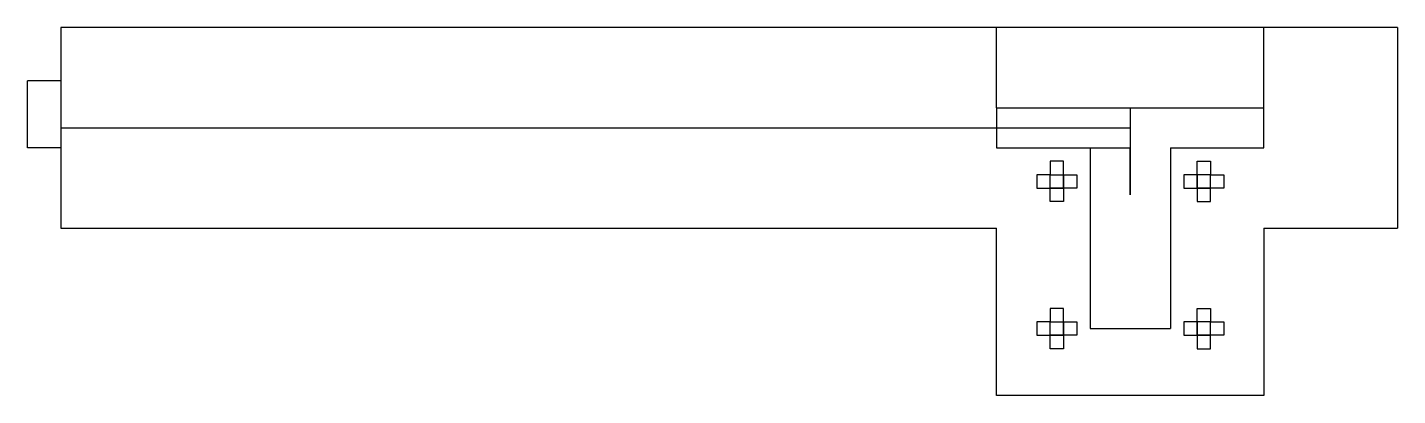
# Model space of a CAD drawing. Header units: millimetres. Extents: x -130 to 75, y -40 to 15.
import ezdxf

# ---------------------------------------------------------------- set-up
doc = ezdxf.new("R2010")
doc.units = ezdxf.units.MM
doc.layers.get('0').update_dxf_attribs({"linetype": 'CONTINUOUS'})

msp = doc.modelspace()

# ---------------------------------------------------------------- linework, layer by layer
for p, q in [((75, 15), (-125, 15)), ((-125, 15), (-125, 7)), ((15, 3), (15, 15)), ((55, 3), (55, 15)), ((75, 15), (75, -15)), ((-125, 7), (-130, 7)), ((-130, -3), (-130, 7)), ((-125, 7), (-125, -3)), ((15, 3), (55, 3)), ((15, 3), (15, -3)), ((35, 3), (35, -3)), ((55, -3), (55, 3)), ((-125, 0), (35, 0)), ((-125, -3), (-130, -3)), ((-125, -3), (-125, -15)), ((15, -3), (29, -3)), ((29, -3), (29, -30)), ((29, -3), (35, -3)), ((35, -3), (35, -3)), ((35, -3), (35, -10)), ((35, -10), (35, -3)), ((35, -3), (35, -3)), ((41, -3), (41, -30)), ((41, -3), (42, -3)), ((41, -3), (55, -3)), ((23, -5), (23, -7)), ((25, -5), (23, -5)), ((25, -7), (25, -5)), ((45, -5), (47, -5)), ((45, -7), (45, -5)), ((47, -5), (47, -7)), ((23, -7), (21, -7)), ((21, -7), (21, -9)), ((23, -9), (23, -7)), ((23, -7), (25, -7)), ((23, -7), (25, -7)), ((23, -9), (23, -7)), ((25, -7), (27, -7)), ((25, -9), (25, -7)), ((25, -7), (25, -9)), ((27, -7), (27, -9)), ((45, -7), (43, -7)), ((43, -7), (43, -9)), ((45, -7), (45, -9)), ((47, -7), (45, -7)), ((45, -9), (45, -7)), ((47, -7), (45, -7)), ((47, -9), (47, -7)), ((47, -7), (49, -7)), ((47, -9), (47, -7)), ((49, -7), (49, -9)), ((21, -9), (23, -9)), ((23, -11), (23, -9)), ((25, -9), (23, -9)), ((23, -9), (25, -9)), ((25, -9), (25, -11)), ((27, -9), (25, -9)), ((35, -10), (35, -10)), ((35, -10), (35, -10)), ((43, -9), (45, -9)), ((45, -9), (47, -9)), ((47, -9), (45, -9)), ((45, -9), (45, -11)), ((47, -11), (47, -9)), ((49, -9), (47, -9)), ((25, -11), (23, -11)), ((45, -11), (47, -11)), ((-125, -15), (15, -15)), ((15, -40), (15, -15)), ((55, -15), (55, -40)), ((55, -15), (75, -15)), ((25, -27), (23, -27)), ((23, -27), (23, -29)), ((25, -29), (25, -27)), ((45, -29), (45, -27)), ((45, -27), (47, -27)), ((47, -27), (47, -29)), ((21, -29), (21, -31)), ((23, -29), (21, -29)), ((23, -31), (23, -29)), ((23, -29), (25, -29)), ((23, -31), (23, -29)), ((23, -29), (25, -29)), ((25, -31), (25, -29)), ((25, -29), (27, -29)), ((25, -29), (25, -31)), ((27, -29), (27, -31)), ((29, -30), (41, -30)), ((43, -29), (43, -31)), ((45, -29), (43, -29)), ((45, -31), (45, -29)), ((47, -29), (45, -29)), ((45, -29), (45, -31)), ((47, -29), (45, -29)), ((47, -31), (47, -29)), ((47, -29), (49, -29)), ((47, -31), (47, -29)), ((49, -29), (49, -31)), ((21, -31), (23, -31)), ((25, -31), (23, -31)), ((23, -31), (25, -31)), ((23, -33), (23, -31)), ((25, -31), (25, -33)), ((27, -31), (25, -31)), ((43, -31), (45, -31)), ((45, -31), (47, -31)), ((45, -31), (45, -33)), ((47, -31), (45, -31)), ((49, -31), (47, -31)), ((47, -33), (47, -31)), ((25, -33), (23, -33)), ((45, -33), (47, -33)), ((55, -40), (15, -40))]:
    msp.add_line(p, q)

doc.saveas('drawing.dxf')
